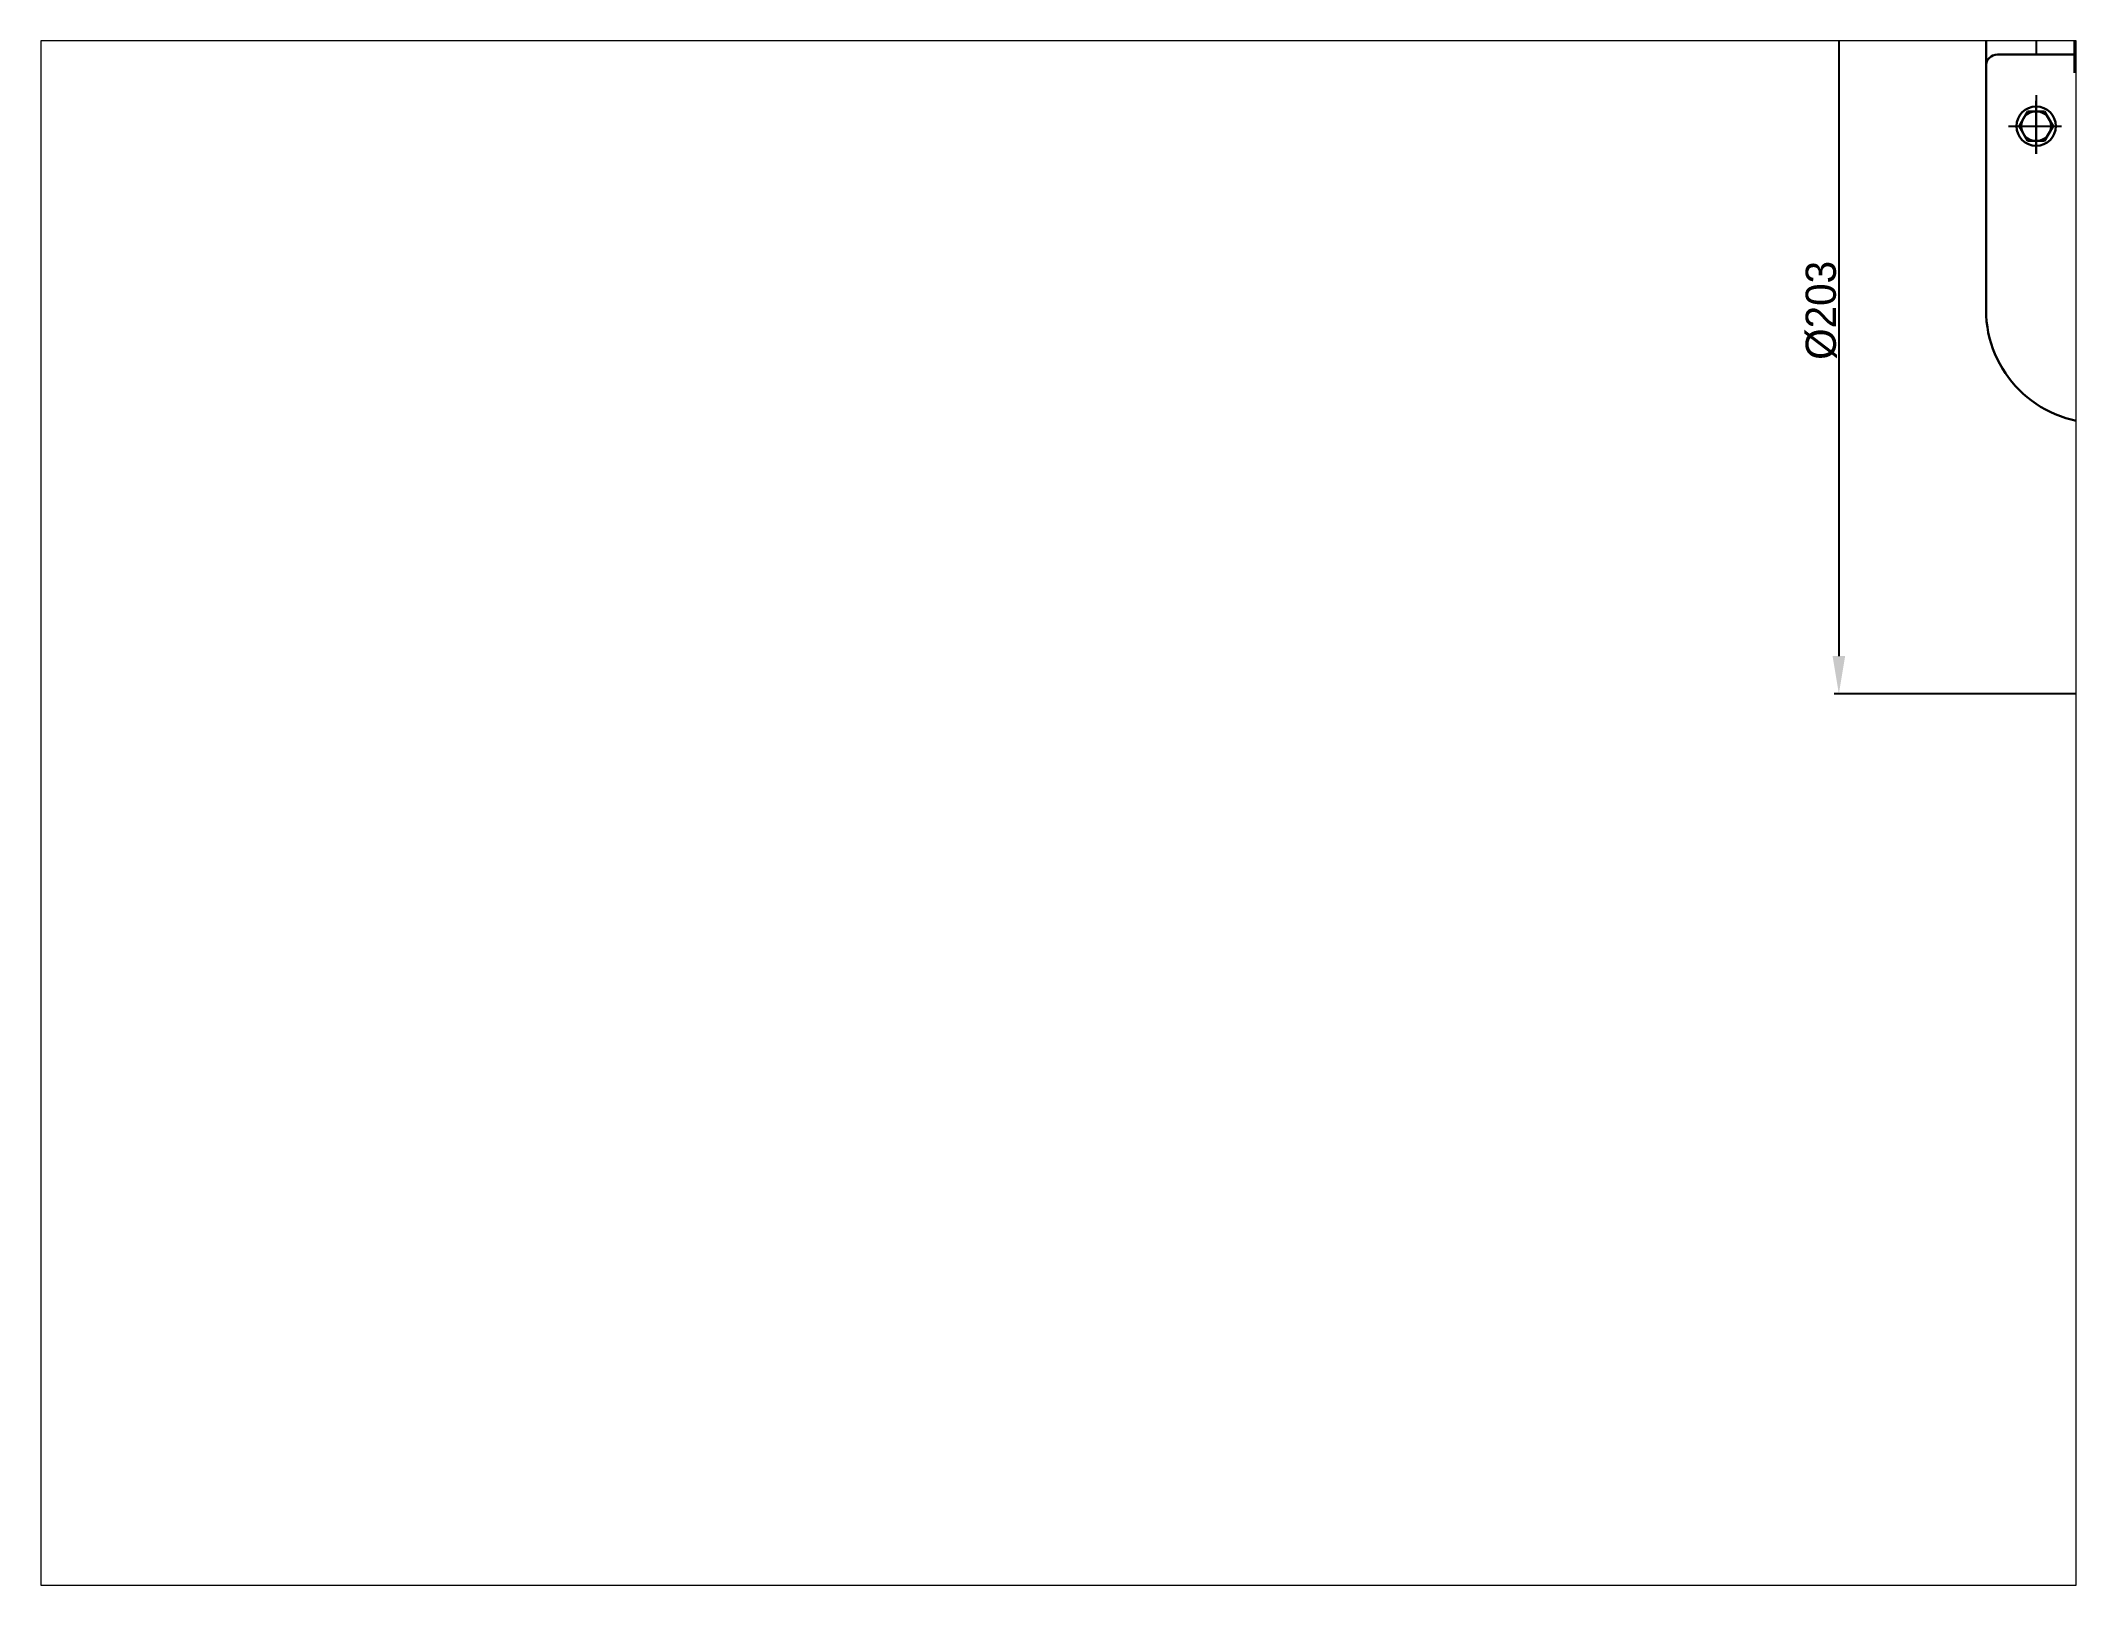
# Paper-space layout 'Layout1' of a CAD drawing. Header units: millimetres. Extents: x 26 to 231, y 20 to 176.
# The model-space entities are those that its viewports show. They can reach past a viewport. Long polylines and large blocks are cut down to what shows.
import ezdxf

# ---------------------------------------------------------------- set-up
doc = ezdxf.new("R2010")
doc.units = ezdxf.units.MM
doc.header["$PDSIZE"] = -1
doc.linetypes.add('CENTER', pattern=[10.16, 6.35, -1.27, 1.27, -1.27])
doc.linetypes.add('HIDDEN', pattern=[1.905, 1.27, -0.635])
doc.layers.get('0').update_dxf_attribs({"lineweight": 30})
for name, color, linetype in [('中心线', 1, 'CENTER'), ('细线', 7, 'Continuous'), ('虚线', 7, 'HIDDEN')]:
    doc.layers.add(name, color=color, linetype=linetype)
doc.dimstyles.new('ISO-25', dxfattribs={"dimtxt": 8, "dimasz": 10, "dimexe": 1.25, "dimexo": 0.625, "dimtad": 1, "dimdec": 0, "dimtxsty": 'Standard', "dimcen": 2.5, "dimadec": 0, "dimazin": 0, "dimtfac": 1, "dimtdec": 0, "dimtmove": 0, "dimatfit": 3, "dimfxl": 1, "dimarcsym": 0})

# ---------------------------------------------------------------- blocks, each defined once
blk = doc.blocks.new('*D38')
at = {"layer": 'Defpoints', "color": 0, "transparency": 16777216}
for p in [(474.12, 326.72), (205.38, 123.84), (355.88, 123.84)]:
    blk.add_point(p, dxfattribs=at)
at = {"layer": '细线', "color": 0, "lineweight": -2, "transparency": 16777216}
for p, q in [((473.5, 326.72), (204.13, 326.72)), ((205.38, 316.72), (205.38, 133.84)), ((355.25, 123.84), (204.13, 123.84))]:
    blk.add_line(p, q, dxfattribs=at)
at = {"layer": '细线', "color": 0, "transparency": 16777216}
for points in [[(203.71, 316.72), (207.05, 316.72), (205.38, 326.72)], [(203.71, 133.84), (207.05, 133.84), (205.38, 123.84)]]:
    blk.add_solid(points, dxfattribs=at)
at = {"layer": '细线', "color": 0, "transparency": 16777216, "insert": (200.75, 225.28), "char_height": 8, "attachment_point": 5, "rotation": 90}
blk.add_mtext('%%c203', dxfattribs=at)

msp = doc.modelspace()

# ---------------------------------------------------------------- linework, layer by layer
for p, q in [((244.32, 309.94), (244.32, 289.94)), ((309.38, 292.94), (247.32, 292.94)), ((244.32, 225.44), (244.32, 289.94)), ((255.32, 277.92), (253.07, 274.02)), ((259.82, 277.92), (255.32, 277.92)), ((262.07, 274.02), (259.82, 277.92)), ((253.07, 274.02), (255.32, 270.13)), ((255.32, 270.13), (259.82, 270.13)), ((259.82, 270.13), (262.07, 274.02))]:
    msp.add_line(p, q)
for radius in [5.2, 3.95]:
    msp.add_circle((257.57, 274.02), radius)
for centre, radius, start, end in [((247.32, 289.94), 3, 90, 180), ((274.32, 225.44), 30, 180, 270)]:
    msp.add_arc(centre, radius, start, end)
at = {"layer": '中心线'}
for p, q in [((267.62, 310.83), (267.62, 288.12)), ((257.57, 282.19), (257.57, 266.68)), ((257.57, 266.68), (257.57, 280.73)), ((250.24, 274.02), (264.25, 274.02))]:
    msp.add_line(p, q, dxfattribs=at)
at = {"layer": '细线'}
msp.add_open_spline([(244.32, 316.54), (259.68, 314.36), (281.3, 314.98), (308.22, 301.05), (312.21, 282.39), (321.4, 260.63), (345.02, 246.09), (348.31, 213.95), (352.82, 192.84), (349.99, 182.44)], degree=3, knots=[87.053376, 87.053376, 87.053376, 87.053376, 133.7357, 151.40786, 171.512038, 187.478247, 221.826774, 248.062693, 282.873449, 282.873449, 282.873449, 282.873449], dxfattribs=at)
at = {"layer": '虚线', "ltscale": 2}
msp.add_line((257.57, 306.94), (257.57, 292.94), dxfattribs=at)

# ---------------------------------------------------------------- dimensions: what is measured, and where the dimension line sits
at = {"layer": '细线'}
dim = msp.add_linear_dim(base=(205.38, 123.84), p1=(474.12, 326.72), p2=(355.88, 123.84), angle=90, dimstyle='ISO-25', override={"dimpost": '%%c<>'}, dxfattribs=at)
dim.commit()
dim.dimension.update_dxf_attribs({"geometry": '*D38', "text_midpoint": (200.75, 225.28)})

psp = doc.layouts.get("Layout1")

# ---------------------------------------------------------------- viewports
at = {"layer": '0'}
psp.add_viewport(center=(128.5, 97.5), size=(205.6, 156), view_center_point=(-1.07, 92.31), view_height=408.6188, dxfattribs=at)

doc.saveas('drawing.dxf')
